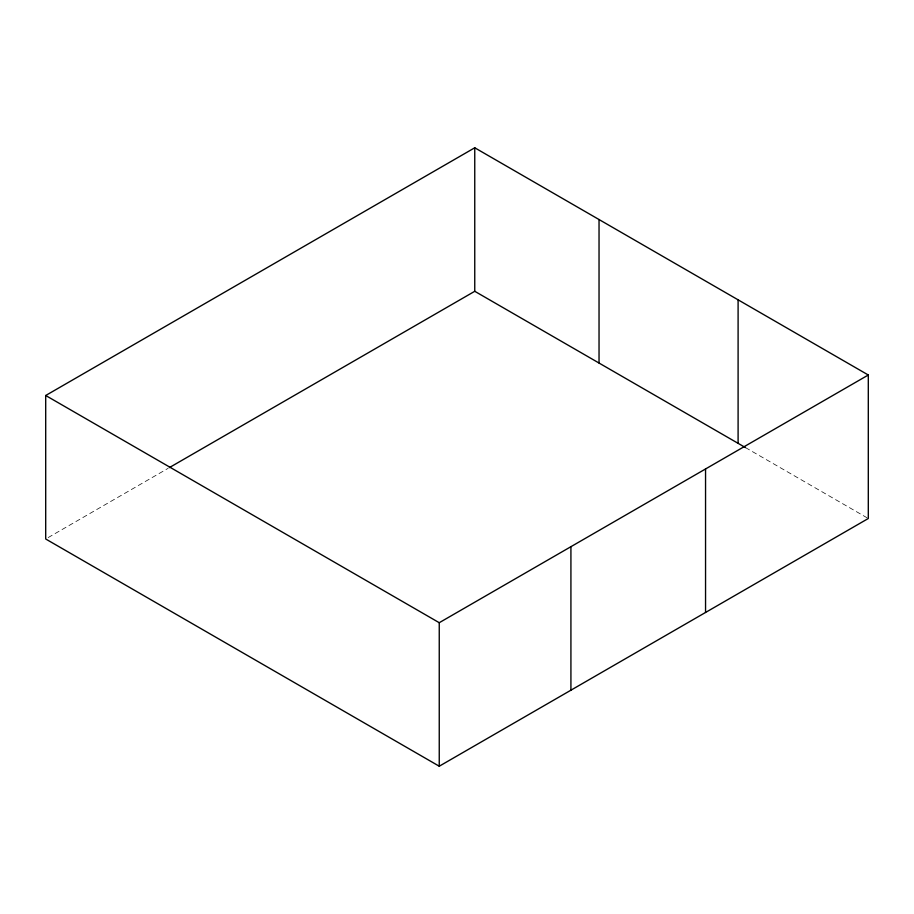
<?xml version="1.0" encoding="UTF-8"?>
<svg xmlns="http://www.w3.org/2000/svg" width="914" height="914" viewBox="0 0 914 914"><rect width="100%" height="100%" fill="white"/><g stroke="black" fill="none" stroke-linecap="round" stroke-linejoin="round"><path stroke-width="0.69" stroke-dasharray="4.57 3.43" d="M48.168 537.569L168.107 468.334M745.47 447.586L867.066 517.792"/><path stroke-width="1.37" d="M45.7 395.499L474.754 147.782L868.3 375.003L868.3 518.501L439.246 766.218L45.7 538.997L45.7 395.499L439.246 622.708L868.3 375.003M169.341 467.614L474.754 291.292L745.47 447.586M738.101 299.826L738.101 443.336M705.551 468.962L705.551 612.46M599.036 219.531L599.036 363.041M570.919 546.686L570.919 690.196M474.754 147.782L474.754 291.292M439.246 622.708L439.246 766.218"/></g></svg>
